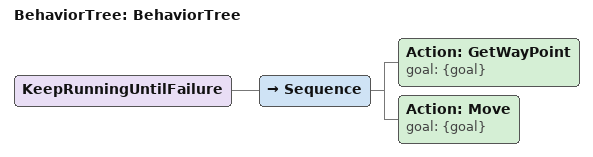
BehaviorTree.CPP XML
<?xml version="1.0"?>
<root main_tree_to_execute="BehaviorTree">
    <BehaviorTree ID="BehaviorTree">
        <KeepRunningUntilFailure>
            <Sequence>
                <Action ID="GetWayPoint" goal="{goal}"/>
                <Action ID="Move" goal="{goal}"/>
            </Sequence>
        </KeepRunningUntilFailure>
    </BehaviorTree>
</root>
